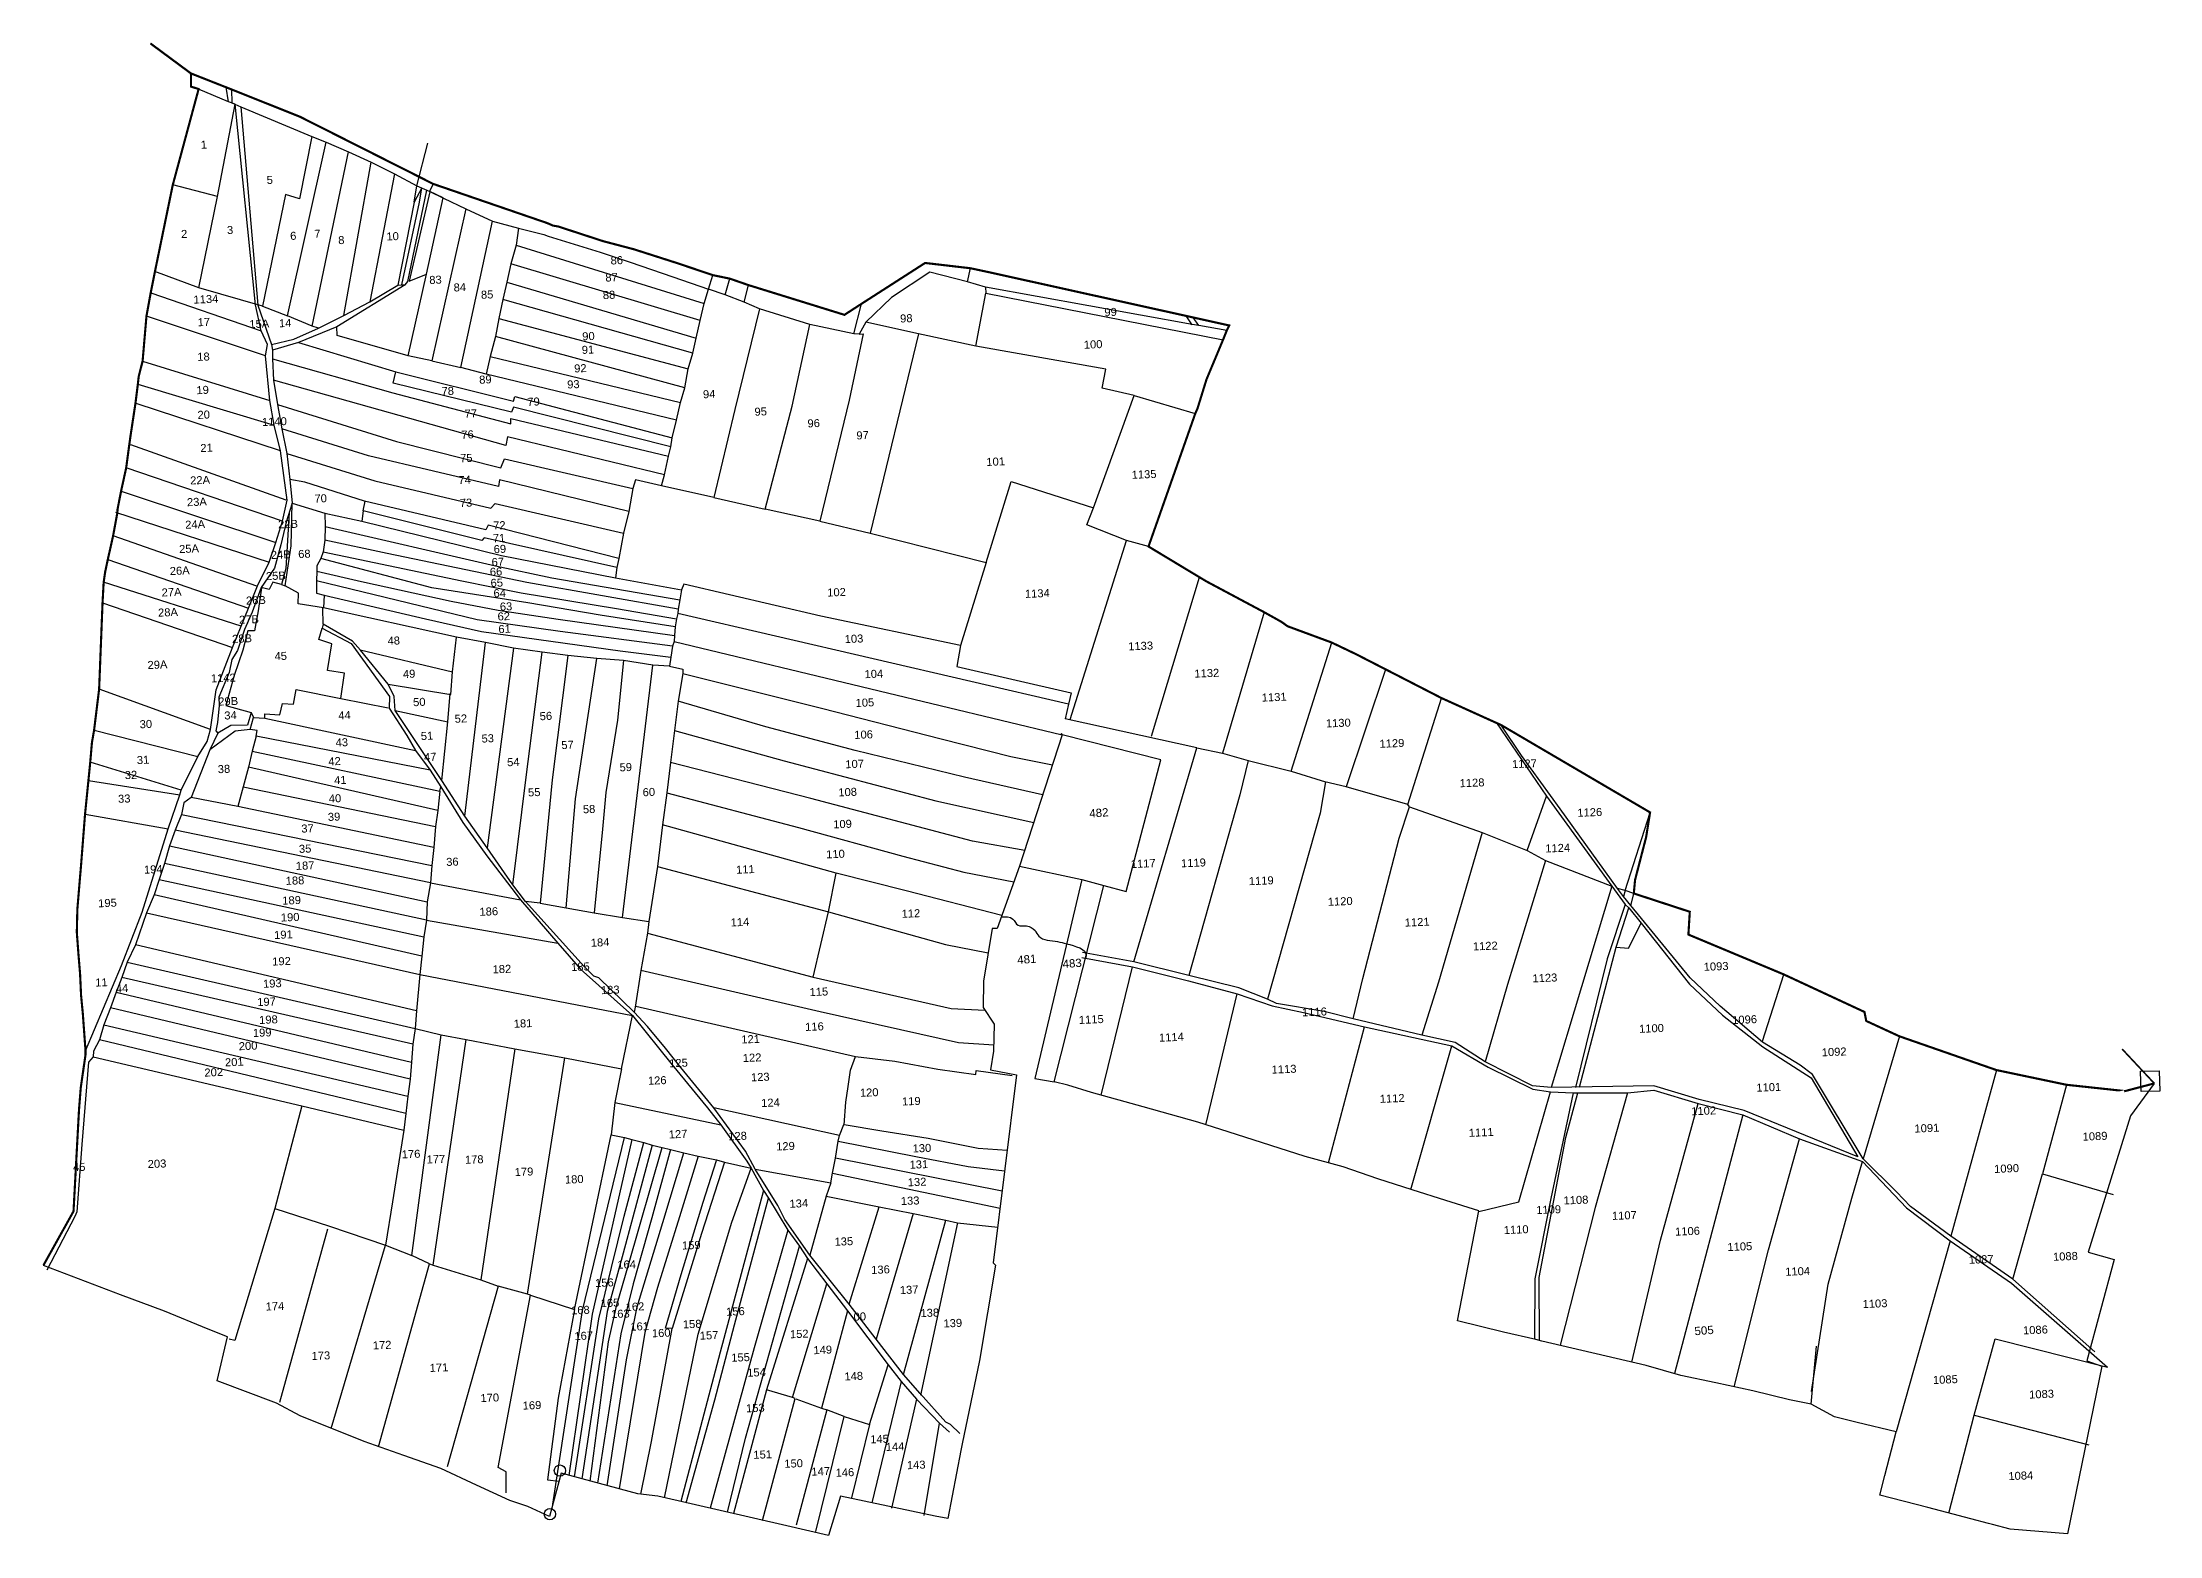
# Model space of a CAD drawing. Header units: inches. Extents: x 189567 to 224456, y 1616569 to 1632146.
# Drawn here: x 212343 to 216311, y 1629348 to 1632146 of the extents above; entities that cross this region are included whole.
import ezdxf
from ezdxf.enums import TextEntityAlignment as Align

# ---------------------------------------------------------------- set-up
doc = ezdxf.new("R2010")
doc.units = ezdxf.units.IN
doc.header["$LTSCALE"] = 15
doc.header["$MEASUREMENT"] = 0
for name, color, linetype in [('PLOT', 7, 'Continuous'), ('PLOT NO', 1, 'Continuous'), ('PLOT NOS', 7, 'Continuous'), ('STREAM', 4, 'Continuous'), ('text1', 7, 'Continuous'), ('text2', 7, 'Continuous'), ('VILLAGE BOUNADRY STONES', 1, 'Continuous'), ('VILLAGE BOUNDARY', 5, 'Continuous'), ('VILLAGE BOUNDRY', 5, 'Continuous')]:
    doc.layers.add(name, color=color, linetype=linetype)
doc.styles.get("Standard").update_dxf_attribs({"font": 'arial.ttf'})

msp = doc.modelspace()

# ---------------------------------------------------------------- linework, layer by layer
at = {"layer": 'PLOT'}
for points in [[(212697.1, 1632057.8), (212697.9, 1632032.4), (212715.1, 1632025.3), (212747, 1631653.2), (212772.3, 1631579.6), (212774.5, 1631569.4), (212774.3, 1631552.9), (212776.4, 1631513), (212783.8, 1631467), (212791.5, 1631421.4), (212801, 1631375.4), (212806.8, 1631326.8), (212811.2, 1631282.6), (212799.9, 1631246.8), (212789.6, 1631204.5), (212778, 1631160.8), (212753.1, 1631124.3), (212736.3, 1631078.1), (212721.6, 1631046), (212708.6, 1631006.4), (212698.1, 1630989.3), (212692.9, 1630965.3), (212673.5, 1630918.9), (212674.1, 1630903.2), (212671.4, 1630871.2), (212668, 1630856.1), (212671.5, 1630851.2), (212657.1, 1630820), (212621.8, 1630731.1), (212608.1, 1630721.2), (212603.6, 1630698.8), (212591.6, 1630669.4), (212581.5, 1630640.3), (212572, 1630607.3), (212562, 1630577.1), (212552.4, 1630548.3), (212538.3, 1630514.6), (212517.2, 1630454.7), (212501.7, 1630422.1), (212492.1, 1630393.7), (212481.3, 1630366.3), (212470.6, 1630337), (212457.9, 1630305.1), (212450, 1630276.6), (212439, 1630255.9), (212438.3, 1630244.9), (212429.4, 1630235), (212417, 1630080.8), (212407.6, 1629954.8), (212404, 1629945.6), (212351.5, 1629845.5)], [(212423.8, 1630256.4), (212491.5, 1630416), (212530.1, 1630516.1), (212578.7, 1630672), (212600.4, 1630735.6), (212603.2, 1630744.8), (212634.3, 1630807.5), (212651.8, 1630836.1), (212658.2, 1630858.5), (212668.9, 1630932.8), (212699.3, 1631011.8), (212715.3, 1631051.9), (212729.4, 1631085.9), (212745.9, 1631127.7), (212768.3, 1631172.1), (212780.8, 1631208.7), (212792.9, 1631248.9), (212801.8, 1631287.8), (212789.1, 1631380.7), (212777.1, 1631428.8), (212769.3, 1631474.5), (212761.4, 1631558.6), (212765, 1631579.5), (212753.2, 1631605.2), (212742.6, 1631654.2), (212704.1, 1632030.1), (212691.8, 1632034.7), (212687.2, 1632061.7)], [(212691.8, 1632034.7), (212635.8, 1632058.4)], [(212755.3, 1631651.6), (212636.3, 1631686), (212671, 1631856.9), (212704.1, 1632030.1)], [(212715.1, 1632025.3), (212848.2, 1631969.2), (212874.7, 1631958.9), (212916.8, 1631940.5), (212958.9, 1631921.5), (213002.7, 1631899.2), (213044.5, 1631877.2), (213063.2, 1631869.1), (213068.9, 1631866.6), (213094.7, 1631853.9), (213136.4, 1631834.1), (213186.6, 1631811.1), (213235.4, 1631797.7), (213282.9, 1631786.1), (213290.9, 1631782.5), (213388.4, 1631752.7), (213444.4, 1631733.7), (213524.3, 1631706.2), (213591.3, 1631683.5)], [(212848.2, 1631969.2), (212824.7, 1631852.5), (212798.4, 1631860.9), (212755.3, 1631651.6), (212802.5, 1631633.6)], [(212848.7, 1631614.1), (212802.5, 1631633.6), (212874.7, 1631958.9)], [(213039.7, 1631846.6), (213044.5, 1631877.2), (213065.6, 1631957)], [(212860.4, 1631610.2), (212848.7, 1631614.1), (212916.8, 1631940.5)], [(212907.9, 1631634), (212958.9, 1631921.5)], [(212671, 1631856.9), (212587.3, 1631878.6)], [(213002.7, 1631899.2), (212956.5, 1631659.9)], [(213075.5, 1631880.6), (213068.9, 1631867.5), (213068.9, 1631865.8), (213030.6, 1631698.4), (213063.1, 1631711.6), (213093.9, 1631854.7), (213068.9, 1631866.6)], [(212772.3, 1631579.6), (212814.4, 1631589.5), (212860.4, 1631610.2), (212907.9, 1631634), (212956.5, 1631659.9), (213009.3, 1631690.8), (213016.6, 1631691.5), (213022.9, 1631691.7), (213027.6, 1631698), (213063.2, 1631869.1)], [(213053.9, 1631873.2), (213039.7, 1631846.6), (213009.3, 1631690.8)], [(213016.6, 1631691.5), (213050, 1631846.2), (213053.9, 1631873.2)], [(213136.4, 1631834.1), (213073, 1631549.3), (213127.1, 1631536.4)], [(213235.4, 1631797.7), (213230.9, 1631765.7), (213221, 1631730.7), (213213.5, 1631696.4), (213206, 1631664.3), (213198.2, 1631628.4), (213191.9, 1631594.7), (213182, 1631557.5), (213174.7, 1631523.9), (213127.1, 1631536.4), (213186.6, 1631811.1)], [(213230.9, 1631765.7), (213583.2, 1631656.5)], [(213575.7, 1631625), (213221, 1631730.7)], [(214110.9, 1631687.2), (214077, 1631697.3), (214082.4, 1631722.6)], [(212636.3, 1631686), (212554, 1631716.8)], [(213022.9, 1631691.7), (212895, 1631612.9), (212822.9, 1631583.2), (212774.5, 1631569.4)], [(213073, 1631549.3), (213028.7, 1631558.6), (213063.1, 1631711.6)], [(213213.5, 1631696.4), (213568.1, 1631591.6)], [(213601.6, 1631293.2), (213503.5, 1631315.1), (213509, 1631335.6), (213516.6, 1631370.7), (213520.7, 1631388.2), (213523.5, 1631404.9), (213531.2, 1631438.1), (213538.7, 1631470.8), (213547.1, 1631498.8), (213553.3, 1631534.4), (213562.2, 1631563.7), (213568.1, 1631591.6), (213575.7, 1631625), (213583.2, 1631656.5), (213591.3, 1631683.5)], [(213622.9, 1631672.7), (213591.3, 1631683.5), (213599.6, 1631709.7)], [(213658.1, 1631658.9), (213622.9, 1631672.7), (213631.5, 1631703.1)], [(213864.1, 1631599.8), (213781.1, 1631617.2), (213686.7, 1631646.6), (213658.1, 1631658.9), (213666.1, 1631691.1)], [(214077, 1631697.3), (214006, 1631715), (213934.4, 1631667.5), (213886.5, 1631621.4), (213873.8, 1631598.9), (213864.1, 1631599.8), (213878.4, 1631656.1)], [(214562.7, 1631606.1), (214510.4, 1631615.1), (214498.2, 1631617.1), (214110.9, 1631687.2), (214111.1, 1631676)], [(212546, 1631676.7), (212753.2, 1631605.2)], [(213562.2, 1631563.7), (213206, 1631664.3)], [(213686.7, 1631646.6), (213640.9, 1631457.7), (213601.6, 1631293.2), (213697.9, 1631271)], [(214389.4, 1631484), (214329.3, 1631498.1), (214336.1, 1631533.2), (214092.5, 1631576.3), (214111.1, 1631676), (214555.9, 1631588.7)], [(212761.4, 1631558.6), (212538, 1631632.7)], [(213028.7, 1631558.6), (212895.2, 1631596.8), (212895, 1631612.9)], [(213198.2, 1631628.4), (213553.3, 1631534.4)], [(213800, 1631248.8), (213697.9, 1631271), (213748.3, 1631463.9), (213781.1, 1631617.2)], [(213873.8, 1631598.9), (213881, 1631599.5), (213854.9, 1631475.7), (213800, 1631248.8), (213894.3, 1631226.1)], [(214092.5, 1631576.3), (213985.1, 1631599.7), (213886.5, 1631621.4)], [(213985.1, 1631599.7), (213894.3, 1631226.1), (214111.8, 1631171.3), (214158.8, 1631323.2), (214312.9, 1631273.4)], [(214497.8, 1631616.8), (214486.6, 1631633.3)], [(214510.4, 1631615.1), (214499.5, 1631630.2)], [(212822.9, 1631583.2), (213005.6, 1631528.2), (213226.2, 1631473.5), (213228.2, 1631482.2), (213523.5, 1631404.9)], [(213547.1, 1631498.8), (213191.9, 1631594.7)], [(212530.8, 1631548.7), (212769.3, 1631474.5)], [(212774.3, 1631552.9), (212999.9, 1631489.4), (213220.8, 1631431.3), (213221.2, 1631441.2), (213516.6, 1631370.7)], [(213520.7, 1631388.2), (213226.2, 1631462.6), (213222.3, 1631452.7), (213000.5, 1631507.1), (213005.6, 1631528.2)], [(213531.2, 1631438.1), (213174.7, 1631523.9)], [(213182, 1631557.5), (213538.7, 1631470.8)], [(212521.9, 1631505.6), (212777.1, 1631428.8)], [(213509, 1631335.6), (213215, 1631406.6), (213211.8, 1631390.3), (212776.4, 1631513)], [(214416.1, 1631201.2), (214375.1, 1631212.7), (214300.8, 1631242.1), (214312.9, 1631273.4), (214389.4, 1631484), (214503.7, 1631450.2)], [(212789.1, 1631380.7), (212518.6, 1631469.3)], [(212783.8, 1631467), (213006.6, 1631398), (213202.1, 1631348.9), (213209.3, 1631365.2), (213449.7, 1631309.9)], [(213442.1, 1631266.6), (213199.6, 1631325.9), (213198, 1631313.5), (212954.3, 1631371), (212791.5, 1631421.4)], [(212507.9, 1631392.2), (212799.1, 1631288.4)], [(212801, 1631375.4), (212966.1, 1631324.1), (213183.5, 1631272.8), (213191.6, 1631281.6), (213432.2, 1631226)], [(212792.9, 1631248.9), (212500, 1631348.5)], [(213423.3, 1631178.7), (213178.3, 1631240.9), (213173.9, 1631232.5), (212946.5, 1631286.1), (212834.9, 1631321.5), (212806.8, 1631326.8)], [(213503.5, 1631315.1), (213454.5, 1631326), (213449.7, 1631309.9), (213442.1, 1631266.6), (213432.2, 1631226), (213423.3, 1631178.7)], [(212490.4, 1631304.7), (212780.8, 1631208.7)], [(212872.3, 1631263.5), (212872.9, 1631238.6), (212872.6, 1631213.4), (212868.9, 1631191.4), (212865.1, 1631179), (212857.3, 1631165), (212857.2, 1631154.8), (212856.6, 1631136.9), (212856.8, 1631113.9), (212871, 1631110), (212869.6, 1631086.6), (212822.6, 1631093.6), (212823, 1631113.6), (212797.7, 1631127.8), (212809.5, 1631202.5), (212811.2, 1631282.6)], [(212811.2, 1631282.6), (212872.3, 1631263.5), (212941.9, 1631248.9), (213203.3, 1631184.5), (213417.1, 1631142.2)], [(212944.2, 1631268.2), (212948, 1631286.2)], [(212479.9, 1631265.7), (212768.3, 1631172.1)], [(212805.5, 1631264.7), (212799.1, 1631160.3), (212791.2, 1631130.2), (212797.7, 1631127.8)], [(213419.7, 1631161.9), (213170.7, 1631217.2), (213166.7, 1631212.4), (212944.2, 1631268.2), (212941.9, 1631248.9)], [(212744.6, 1631127.2), (212475.5, 1631221.2)], [(213534.6, 1631083.5), (213251.2, 1631134), (212989.2, 1631188), (212872.6, 1631213.4)], [(212872.9, 1631238.6), (213192.1, 1631164.8), (213297.8, 1631142.4), (213537.7, 1631101.1)], [(212465.5, 1631176.6), (212729.4, 1631085.9)], [(213529.1, 1631051), (213388.6, 1631072.5), (213252.7, 1631095.4), (213073, 1631123.8), (212865.1, 1631179)], [(212868.9, 1631191.4), (213129, 1631137.2), (213240.1, 1631114.4), (213419.2, 1631085.2), (213531.3, 1631065.7)], [(213423.3, 1631178.7), (213419.7, 1631161.9), (213417.1, 1631142.2), (213540.6, 1631120.1)], [(214111.8, 1631171.3), (214063.8, 1631015.8), (214056.9, 1630976.2), (214270.9, 1630927.1), (214265.9, 1630905.6), (214259.6, 1630878.1)], [(212715.3, 1631051.9), (212457.8, 1631134.3)], [(212753.5, 1631123.9), (212747.5, 1631080.9), (212740.7, 1631043.2), (212728.1, 1631043.2), (212718.4, 1631006.8), (212702.5, 1630959.4), (212687, 1630903.4), (212734.4, 1630889.9), (212727.5, 1630866.2), (212696.4, 1630865.8), (212671.5, 1630851.2)], [(212791.2, 1631130.2), (212775, 1631134.5), (212767.7, 1631120.6), (212753.1, 1631124.3)], [(213524.2, 1631014.3), (213313.6, 1631041.7), (213158.1, 1631064.1), (212856.6, 1631136.9)], [(212857.2, 1631154.8), (212941.2, 1631135.6), (213108.9, 1631098.7), (213197.1, 1631082), (213309.6, 1631064.9), (213527.6, 1631034.6)], [(214063.8, 1631015.8), (213802.2, 1631070.8), (213545, 1631130.5), (213540.6, 1631120.1), (213537.7, 1631101.1), (213534.6, 1631083.5), (213533.9, 1631075.7), (213531.3, 1631065.7), (213529.1, 1631051), (213527.6, 1631034.6), (213526.8, 1631023.5), (213524.2, 1631014.3), (213520.8, 1630993.8), (213518.6, 1630977.1), (213543.6, 1630971.6), (213543.2, 1630963), (213534.7, 1630911.2), (213527.4, 1630856.2), (213520.3, 1630796.7), (213513.2, 1630739.9), (213505.5, 1630679.6), (213496, 1630601.9), (213479.6, 1630498.5), (213477.3, 1630476.5), (213464.6, 1630406.6), (213454, 1630338.1), (213452.3, 1630328.4)], [(212455.7, 1631095.5), (212699.3, 1631011.8)], [(214062.6, 1629539.5), (214044.9, 1629555.8), (214036, 1629560.6), (213988.1, 1629613.9), (213957, 1629649.8), (213905.4, 1629716.1), (213855.1, 1629781.5), (213781.2, 1629873.3), (213734.3, 1629940.2), (213721.3, 1629966.7), (213679, 1630034.4), (213661, 1630068.1), (213601.5, 1630149.3), (213539.7, 1630225), (213510.7, 1630261.2), (213477.4, 1630301.8), (213452.3, 1630328.4), (213386, 1630393), (213376.3, 1630396.1), (213358.6, 1630414.2), (213248.6, 1630536), (213224.9, 1630567.3), (213176.7, 1630636.8), (213134.6, 1630696.2), (213091.8, 1630763), (213004.3, 1630893.9), (213002.1, 1630920.2), (212990.9, 1630943.3), (212939, 1631006.9), (212924.3, 1631023.7), (212868.9, 1631055.4), (212868.7, 1631085.5)], [(213518.6, 1630977.1), (213487.4, 1630979), (213432.2, 1630987.7), (213382.1, 1630991.5), (213327.6, 1630997.1), (213279.6, 1631003.1), (213226.2, 1631010.7), (213173.4, 1631021.3), (213118.8, 1631031.5), (212869.6, 1631086.6)], [(212871, 1631110), (213060.9, 1631065.6), (213166.2, 1631041.7), (213425.6, 1631005.8), (213520.8, 1630993.8)], [(212734.4, 1630889.9), (212738.8, 1630880.6), (212759.7, 1630879.8), (212759.7, 1630887.5), (212788.2, 1630886.1), (212793, 1630907.1), (212813.5, 1630905.6), (212818.3, 1630933.3), (212902.1, 1630916.3), (212909.3, 1630964.1), (212877.1, 1630969), (212885.4, 1631018.9), (212861.3, 1631026.8), (212867.1, 1631048.2)], [(212868.9, 1631055.4), (212867.1, 1631048.2), (212921.4, 1631019.4), (212993.8, 1630920.4), (212993.2, 1630898.1), (213026, 1630846.8), (213042, 1630819.1), (213069.7, 1630782.3), (213089.9, 1630750.6), (213130.8, 1630683.8), (213175.8, 1630621.8), (213238.8, 1630539.3), (213309.3, 1630457.8), (213351.3, 1630409), (213449.2, 1630322.2), (213523.2, 1630230.2), (213589.4, 1630149.4), (213614.3, 1630117.5), (213663.5, 1630049.6), (213671.2, 1630036.4), (213694.7, 1629994.8), (213703.9, 1629980), (213739.9, 1629920.3), (213761.7, 1629890), (213776.7, 1629867), (213813.3, 1629819.6), (213852.2, 1629769.3), (213928.3, 1629668), (213952.3, 1629636.9), (213981, 1629603.5), (214024.2, 1629558.7), (214043.1, 1629541.6)], [(214265.9, 1630905.6), (213533.9, 1631075.7)], [(214633.1, 1631078), (214554.8, 1630813.8)], [(212938.7, 1631007.9), (213111.6, 1630966.4), (213118.8, 1631031.5)], [(213134.6, 1630696.2), (213173.4, 1631021.3)], [(213226.2, 1631010.7), (213176.7, 1630636.8)], [(213526.8, 1631023.5), (213911.6, 1630930.9), (214254.1, 1630848.2)], [(214683.8, 1630780.1), (214759.4, 1631021.3)], [(212990.9, 1630943.3), (213108.2, 1630924.1), (213111.6, 1630966.4)], [(213224.9, 1630567.3), (213250.2, 1630774), (213279.6, 1631003.1)], [(213327.6, 1630997.1), (213298.3, 1630764), (213276, 1630533), (213248.6, 1630536)], [(213324.4, 1630524.2), (213342.3, 1630728.2), (213382.1, 1630991.5)], [(213432.2, 1630987.7), (213420.7, 1630876.1), (213398.8, 1630740.3)], [(213430, 1630506.2), (213487.4, 1630979)], [(214860.6, 1630971), (214786.4, 1630750.6)], [(212658.2, 1630858.5), (212449.3, 1630934.1)], [(213004.3, 1630893.9), (213103.1, 1630872.9), (213107.1, 1630925.8)], [(213543.2, 1630963), (213803.1, 1630898.5), (214027.7, 1630840.7), (214158.3, 1630807.8), (214236, 1630792.3)], [(212902.1, 1630916.3), (212990.9, 1630899.2)], [(214902, 1630718), (214965.1, 1630917.3)], [(216301.2, 1630195.2), (216256.9, 1630134.5), (216177.1, 1629878.7), (216226.2, 1629865.4), (216174.8, 1629675.1), (216202.7, 1629665.2), (216138.6, 1629351.2), (216031, 1629360.2), (215998.2, 1629368.8), (215990.3, 1629370.8), (215957.1, 1629379.5), (215912.5, 1629391.1), (215876.9, 1629400.3), (215786.7, 1629423.8), (215796.3, 1629460.6), (215817.6, 1629542.4), (215744.1, 1629560.1), (215701.9, 1629570.2), (215658.3, 1629594.1), (215617.7, 1629602.5), (215548.9, 1629619.3), (215479.3, 1629634.4), (215413.8, 1629648.1), (215349, 1629666.6), (215153.1, 1629712.5), (215142.2, 1629715.1), (215081.7, 1629729.3), (214995.3, 1629750.2), (215035.1, 1629956.4), (214973.6, 1629975.9), (214910.2, 1629995.9), (214846.1, 1630016.1), (214781.2, 1630038.6), (214709.6, 1630058.4), (214581.3, 1630099.3), (214508.3, 1630122.5), (214405.8, 1630151.2), (214309, 1630178.3), (214265, 1630191.8), (214239.2, 1630198.4), (214332.5, 1630566.1), (214332.5, 1630566.1), (214374.4, 1630555), (214439.3, 1630801.5), (214254.1, 1630848.2), (214252.6, 1630850.6), (214254.1, 1630848.2), (214174.4, 1630602), (214132.6, 1630485.5), (214123.3, 1630485.4), (214107.1, 1630386.8), (214106.2, 1630337.4), (214127.1, 1630306.2), (214125.6, 1630255.7), (214120.2, 1630220.4), (214168.7, 1630211.1), (214125.1, 1629858.8), (214129.4, 1629854.8), (214099.3, 1629676), (214067, 1629519.9), (214064.2, 1629507.6), (214040, 1629380), (214040, 1629380), (214016, 1629384.5), (214016, 1629384.5), (214016, 1629384.5), (213839.1, 1629422), (213816.2, 1629347.8), (213738, 1629365.9), (213496.6, 1629421.7), (213459.2, 1629426), (213315.3, 1629464.6), (213293.7, 1629383.7), (213252.9, 1629402.4), (213218.8, 1629413.4), (213156.5, 1629442.4), (213089.6, 1629473.5), (213020.5, 1629497.8), (212945.9, 1629524.1), (212826.4, 1629572.1), (212781.9, 1629596.1), (212670.4, 1629638), (212689.7, 1629720.2), (212653.7, 1629735), (212572, 1629768.6), (212489.5, 1629799.3), (212344.9, 1629854.3)], [(212439.9, 1630857.3), (212634.3, 1630807.5)], [(212743.6, 1630846.1), (212736.3, 1630817.5), (212729.5, 1630787.5), (212719.1, 1630750.7), (212709.5, 1630713.9), (212621.8, 1630731.1)], [(213069.7, 1630782.3), (212743.6, 1630846.1), (212745.4, 1630856.6), (212732.3, 1630858.4), (212704.1, 1630855.2), (212657.1, 1630820)], [(212732.3, 1630858.4), (212738.8, 1630880.6)], [(212759.7, 1630879.8), (213042, 1630819.1)], [(213091.8, 1630763), (213103.1, 1630872.9)], [(213527.4, 1630856.2), (213733.3, 1630799.4), (214017.8, 1630724.6), (214201, 1630684.1)], [(214388.8, 1630422.7), (214506.7, 1630823.7), (214259.6, 1630878.1)], [(215068.1, 1630870.7), (215162.1, 1630733.5), (215284.3, 1630564.8), (215309.4, 1630530.6), (215316.3, 1630524.1), (215339.7, 1630495.7), (215429.9, 1630381.4), (215492.1, 1630323), (215567.5, 1630263.6), (215657.8, 1630205.8), (215745.3, 1630057.8), (215532.5, 1630144.6), (215448.4, 1630165.3), (215363.5, 1630190.4), (215171, 1630187.3), (215136.1, 1630190.8), (215047.2, 1630235.5), (214990.7, 1630271.7), (214928.5, 1630285.5), (214800, 1630316.2), (214745.5, 1630330), (214656.3, 1630345.1), (214639.4, 1630353.1), (214585.3, 1630374.1), (214492, 1630397.1), (214388.8, 1630422.7), (214292.4, 1630440.4)], [(212736.3, 1630817.5), (213088, 1630742.6), (213089.9, 1630750.6)], [(214506.7, 1630823.7), (214554.8, 1630813.8), (214602.8, 1630800), (214587.5, 1630735.6), (214492, 1630397.1)], [(212603.2, 1630744.8), (212432.7, 1630797.4)], [(213083.9, 1630706.6), (212729.5, 1630787.5)], [(214602.8, 1630800), (214683.8, 1630780.1), (214748.1, 1630760.5), (214737.7, 1630701.7), (214639.4, 1630353.1)], [(212429.2, 1630762.6), (212600.4, 1630735.6)], [(212719.1, 1630750.7), (213079.8, 1630676.5)], [(213088, 1630742.6), (213083.9, 1630706.6), (213079.8, 1630676.5), (213076.5, 1630637.1), (213072.9, 1630603.5), (213070.4, 1630571.3), (213238.8, 1630539.3)], [(213398.8, 1630740.3), (213392.7, 1630671.6), (213377.2, 1630514.5)], [(213513.2, 1630739.9), (213760.2, 1630674.7), (213955.9, 1630621.1), (214070.1, 1630590.9), (214163.8, 1630572.6)], [(214800, 1630316.2), (214817.8, 1630391.6), (214886.1, 1630654.8), (214905.2, 1630713.3), (214902, 1630718), (214786.4, 1630750.6), (214746.5, 1630760.3)], [(215125.8, 1630631.7), (215162.1, 1630733.5)], [(212422.9, 1630699.6), (212578.7, 1630672)], [(212603.6, 1630698.8), (213072.9, 1630603.5)], [(213076.5, 1630637.1), (212709.5, 1630713.9)], [(214905.2, 1630713.3), (215041.4, 1630665.1), (214959.7, 1630385), (214928.5, 1630285.5)], [(215309.8, 1630556.9), (215356.2, 1630703)], [(213070.4, 1630571.3), (212591.6, 1630669.4)], [(215041.4, 1630665.1), (215125.8, 1630631.7), (215160.3, 1630612.7), (215088.7, 1630380.6), (215047.2, 1630235.5)], [(213062.7, 1630501), (212572, 1630607.3)], [(212581.5, 1630640.3), (213064.1, 1630535.2)], [(215160.3, 1630612.7), (215284.3, 1630564.8), (215171, 1630187.3)], [(212562, 1630577.1), (213058.1, 1630470.1)], [(213070.4, 1630571.3), (213064.1, 1630535.2), (213062.7, 1630501), (213309.3, 1630457.8)], [(213496, 1630601.9), (213816.1, 1630516.9), (214035.9, 1630455.6), (214115.8, 1630439.6)], [(213787.3, 1630394.5), (213816.1, 1630516.9), (213830.9, 1630589.1)], [(214174.4, 1630602), (214291.1, 1630577.1), (214332.5, 1630566.1)], [(214291.1, 1630577.1), (214203.1, 1630204.5), (214239.2, 1630198.4)], [(213054.1, 1630433.3), (212552.4, 1630548.3)], [(213276, 1630533), (213324.4, 1630524.2), (213377.2, 1630514.5), (213430, 1630506.2), (213479.6, 1630498.5)], [(215309.4, 1630530.6), (215275.8, 1630428.3), (215216.1, 1630187.8)], [(215309.8, 1630556.9), (215295.1, 1630560.5)], [(215325.7, 1630551.1), (215309.8, 1630556.9), (215306.3, 1630545.5)], [(212538.3, 1630514.6), (213050.3, 1630399.1)], [(213062.7, 1630501), (213058.1, 1630470.1), (213054.1, 1630433.3), (213050.3, 1630399.1), (213449.2, 1630322.2)], [(215224.2, 1630188.2), (215292.6, 1630450.2), (215316.3, 1630524.1)], [(215292.6, 1630450.2), (215315.8, 1630448.7), (215339.7, 1630495.7)], [(213044.1, 1630331), (212517.2, 1630454.7)], [(213477.3, 1630476.5), (213787.3, 1630394.5), (214046.4, 1630335.3), (214109.6, 1630332.4)], [(212501.7, 1630422.1), (213041.6, 1630297.9)], [(213037, 1630268.7), (212492.1, 1630393.7)], [(213050.3, 1630399.1), (213044.1, 1630331), (213041.6, 1630297.9), (213090.5, 1630286), (213137.3, 1630277.7), (213228.7, 1630259.9), (213321.9, 1630242.9), (213428.4, 1630222.8), (213449.2, 1630322.2)], [(214125.9, 1630267), (214060.2, 1630271.3), (213801, 1630329.3), (213464.6, 1630406.6)], [(215566.6, 1630274.3), (215606.8, 1630399.4)], [(213032.3, 1630203), (212470.6, 1630337)], [(212481.3, 1630366.3), (213034.7, 1630234.7)], [(213455, 1630340), (213867.1, 1630245.8), (213940.9, 1630237.1), (214021.1, 1630221.8), (214092.2, 1630211.8), (214093.4, 1630219.4), (214160.3, 1630210)], [(212457.9, 1630305.1), (213028, 1630171.1)], [(213041.6, 1630297.9), (213037, 1630268.7), (213034.7, 1630234.7), (213032.3, 1630203), (213028, 1630171.1), (213023.9, 1630138.8), (213020.5, 1630107.5), (212999.4, 1629973.6), (212985.9, 1629892.2), (213035.2, 1629872.7), (213090.5, 1630286)], [(213023.9, 1630138.8), (212450, 1630276.6)], [(213228.7, 1630259.9), (213164.8, 1629827)], [(215823.4, 1630283.5), (215755.4, 1630054)], [(212438.3, 1630244.9), (212829.4, 1630152.9), (213020.5, 1630107.5)], [(213428.4, 1630222.8), (213415.9, 1630159.2), (213614.3, 1630117.5)], [(214151.2, 1630069.6), (214096.9, 1630073.5), (214003.3, 1630092.2), (213916.5, 1630105.6), (213845.9, 1630117.6), (213848.8, 1630160), (213853.3, 1630189.4), (213857.8, 1630219.7), (213867.1, 1630245.8)], [(216005.3, 1630220.2), (215919.6, 1629909.2)], [(216136.7, 1630192.6), (216091.7, 1630025.8), (216224.2, 1629987.3)], [(212829.4, 1630152.9), (212778.8, 1629960.6), (212703.5, 1629713.6), (212693, 1629715.8)], [(213415.9, 1630159.2), (213409, 1630098.8), (213433.8, 1630093.8), (213448, 1630089.8), (213470, 1630084.3), (213486.1, 1630079.6), (213504.5, 1630075), (213520.1, 1630071.5), (213545.4, 1630065.4), (213572.1, 1630058.9), (213606.2, 1630051.9), (213621.4, 1630047.5), (213671.2, 1630036.4)], [(213679, 1630034.4), (213820.8, 1630008.7), (213823.9, 1630026.8), (213829.2, 1630055.1), (213834.5, 1630087), (213837.2, 1630097.6), (213601.5, 1630149.3)], [(213837.2, 1630097.6), (213845.3, 1630117.9)], [(213448, 1630089.8), (213373.3, 1629762.7), (213329.6, 1629460.7)], [(213486.1, 1630079.6), (213431.5, 1629877), (213401.5, 1629768.1), (213353.8, 1629454.2)], [(213520.1, 1630071.5), (213485.5, 1629943), (213450.5, 1629819.7), (213427.2, 1629725.7), (213383.5, 1629446.3)], [(213572.1, 1630058.9), (213537.2, 1629944.9), (213496.1, 1629813), (213471.8, 1629728.5), (213424.1, 1629435.5)], [(214141.7, 1629993), (213829.2, 1630055.1)], [(213834.5, 1630087), (213980.3, 1630058.3), (214078.4, 1630039.7), (214146.5, 1630031.3)], [(213621.4, 1630047.5), (213578.2, 1629914.2), (213523.5, 1629735.9)], [(213823.9, 1630026.8), (214137.8, 1629961.3)], [(213694.7, 1629994.8), (213613.5, 1629691.5), (213539.3, 1629411.8)], [(213811.7, 1629984.1), (213781.2, 1629873.3)], [(213820.8, 1630008.7), (213811.7, 1629984.1), (213911.3, 1629963.9), (213975.1, 1629951.6), (214036.5, 1629939.2), (214058.2, 1629934.2), (214133.5, 1629926)], [(212778.8, 1629960.6), (212881.1, 1629927.6), (212985.9, 1629892.2)], [(213855.1, 1629781.5), (213911.3, 1629963.9)], [(213975.1, 1629951.6), (213905.4, 1629716.1)], [(213957, 1629649.8), (214036.5, 1629939.2)], [(214058.2, 1629934.2), (213989, 1629611.3)], [(212877.3, 1629922.3), (212787.5, 1629597.6)], [(213739.9, 1629920.3), (213676.8, 1629699.9), (213594.6, 1629399)], [(213776.7, 1629867), (213700.3, 1629621.2), (213638.2, 1629389)], [(213852.2, 1629769.3), (213803.5, 1629586.8)], [(213952.3, 1629636.9), (213897.6, 1629409.5)], [(213755.4, 1629604.4), (213803.5, 1629586.8), (213813.1, 1629583.3), (213755.5, 1629367.5)], [(213981, 1629603.5), (213934.7, 1629399)]]:
    msp.add_lwpolyline(points, dxfattribs=at)
at = {"layer": 'PLOT', "elevation": 19}
for points in [[(214269.1, 1630876.8), (214375.1, 1631212.7)], [(214421.8, 1630845.7), (214511.5, 1631143.7)], [(214217.7, 1630735.9), (214071.2, 1630768.9), (213866.4, 1630819.1), (213699, 1630863.6), (213534.7, 1630911.2)], [(216189.9, 1629692.2), (216036.1, 1629828.2), (215919.6, 1629909.2), (215844.1, 1629964.4), (215817.8, 1629992), (215755.4, 1630054), (215660.9, 1630211.7), (215637.6, 1630229.2), (215566.7, 1630272.2), (215487.8, 1630339.8), (215431.6, 1630392.9), (215320.3, 1630528.4), (215306.3, 1630545.5), (215295.1, 1630560.5), (215187.6, 1630709.7), (215115, 1630809.3), (215077.2, 1630866.6)], [(214184, 1630631.6), (214086.5, 1630649.4), (213783.3, 1630728.9), (213520.3, 1630796.7)], [(214141.4, 1630509.9), (213961.6, 1630556.2), (213830.9, 1630589.1), (213505.5, 1630679.6)], [(215320.3, 1630528.4), (215325.6, 1630550.3)], [(214291.4, 1630430.9), (214386.2, 1630413.5), (214491.3, 1630387.7), (214582.4, 1630362.9), (214647.7, 1630340.3), (214706.5, 1630327.8), (214820.8, 1630301), (214984.8, 1630265.9), (215052.5, 1630225.6), (215136.7, 1630184.3), (215169.7, 1630179.6), (215212, 1630177.7), (215221, 1630177.6), (215314, 1630177.8), (215363.1, 1630182.3), (215446.4, 1630157.7), (215529.8, 1630136.2), (215636.5, 1630091.2), (215754.2, 1630049), (215836.6, 1629962), (215918.8, 1629900.2), (216033.6, 1629821.2), (216213.2, 1629663.3)], [(214327.5, 1630173.2), (214386.2, 1630413.5)], [(214523.3, 1630117.8), (214582.4, 1630362.9)], [(214753.5, 1630046.3), (214820.8, 1630301)], [(213075.6, 1629854.5), (213137.3, 1630277.7)], [(214907.6, 1629996.7), (214984.8, 1630265.9)], [(213252.3, 1629800.5), (213321.9, 1630242.9)], [(215035.3, 1629955.1), (215110.3, 1629973), (215169.7, 1630179.6)], [(215212, 1630177.7), (215169.9, 1629979.7), (215140.2, 1629829.2), (215139.8, 1629715.7)], [(215148.7, 1629713.6), (215148.1, 1629831.2), (215198.2, 1630094), (215221, 1630177.6)], [(215314, 1630177.8), (215253.5, 1629962.7), (215187.4, 1629704.5)], [(215321.8, 1629673), (215375.7, 1629901.4), (215446.4, 1630157.7)], [(215529.8, 1630136.2), (215401.8, 1629651.5)], [(213299.8, 1629406.7), (213355.1, 1629769.9), (213433.8, 1630093.8)], [(213340.1, 1629771.8), (213409, 1630098.8)], [(215513.6, 1629626.9), (215577.9, 1629883.5), (215636.5, 1630091.2)], [(213340.1, 1629457.9), (213385.9, 1629753.8), (213433.5, 1629946.4), (213470, 1630084.3)], [(213369.5, 1629450.1), (213404.3, 1629711.1), (213419.2, 1629777.8), (213441.7, 1629855.4), (213504.5, 1630075)], [(213401.7, 1629441.4), (213437.5, 1629677.3), (213457.5, 1629776.5), (213505.6, 1629934.7), (213545.4, 1630065.4)], [(213464.8, 1629425.4), (213484.9, 1629524.2), (213523.5, 1629735.9), (213511, 1629736.7), (213540.4, 1629837.4), (213581.6, 1629972.4), (213606.4, 1630050.7)], [(213509.1, 1629418.8), (213572.2, 1629725.4), (213635.2, 1629935), (213671.2, 1630036.4)], [(215658.7, 1629618.2), (215690, 1629819.2), (215734.6, 1629980.4), (215754.2, 1630049)], [(216036.1, 1629828.2), (216091.7, 1630025.8)], [(213549.3, 1629409.5), (213603, 1629602.3), (213640, 1629742.7), (213703.9, 1629980)], [(212884.3, 1629548.8), (212985.9, 1629892.2)], [(215918.8, 1629900.2), (215817.2, 1629542.5)], [(212973.2, 1629514.5), (213068.6, 1629857.4), (213035.2, 1629872.7)], [(213068.6, 1629857.4), (213075.6, 1629854.5), (213164.8, 1629827), (213197.3, 1629815.1), (213101.9, 1629476.8)], [(213627, 1629391.6), (213660.9, 1629530.4), (213761.7, 1629890)], [(213212, 1629428.1), (213212.4, 1629467.6), (213197.1, 1629475.3), (213257.6, 1629798.2), (213252.3, 1629800.5), (213197.3, 1629815.1)], [(213748.8, 1629606.5), (213813.3, 1629819.6)], [(213257.6, 1629798.2), (213340.1, 1629771.8), (213309.4, 1629605.3), (213289.6, 1629452.3), (213311.3, 1629449.7)], [(215963.5, 1629573.7), (216003, 1629716.3), (216213.2, 1629663.3)], [(213893.4, 1629555.8), (213928.3, 1629668)], [(213692.7, 1629376.4), (213754.1, 1629604.9), (213748.8, 1629606.5), (213700.3, 1629621.2)], [(213792.6, 1629355.8), (213845.4, 1629571.1), (213813.1, 1629583.3)], [(213845.4, 1629571.1), (213893.4, 1629555.8), (213859.2, 1629418.6)], [(213995.5, 1629385.8), (214024.2, 1629558.7)], [(215915.9, 1629390.2), (215963.5, 1629573.7), (216178.8, 1629518.1)]]:
    msp.add_lwpolyline(points, dxfattribs=at)
at = {"layer": 'STREAM'}
msp.add_spline([(214140.3, 1630507), (214161.7, 1630503.2), (214171.6, 1630491.4), (214187.6, 1630490.3), (214203.4, 1630481.5), (214210.4, 1630471.3), (214245.7, 1630460.9), (214262.7, 1630456.9), (214299, 1630434.2), (214297.6, 1630428.7)], degree=3, dxfattribs=at)
at = {"layer": 'text1'}
msp.add_lwpolyline([(216275.5, 1630218.3), (216310.4, 1630219), (216311.3, 1630180.8), (216276.3, 1630180.1)], close=True, dxfattribs=at)
at = {"layer": 'text2'}
msp.add_lwpolyline([(215658.3, 1629594.1), (215668.2, 1629702.7)], dxfattribs=at)
at = {"layer": 'VILLAGE BOUNADRY STONES'}
for centre in [(213313, 1629469.7), (213294.3, 1629388.1)]:
    msp.add_circle(centre, 10.6, dxfattribs=at)
at = {"layer": 'VILLAGE BOUNDARY', "const_width": 3}
msp.add_lwpolyline([(216301.2, 1630195.2), (216240.9, 1630259.6)], dxfattribs=at)
at = {"layer": 'VILLAGE BOUNDRY', "color": 5, "const_width": 4}
for points in [[(212621.3, 1632087.7), (212545.4, 1632143.9)], [(216301.2, 1630195.2), (216244.8, 1630180.4), (216246.4, 1630180.8), (216136.7, 1630192.6), (216005.3, 1630220.2), (215823.4, 1630283.5), (215761.3, 1630312.2), (215758, 1630329.1), (215606.8, 1630399.4), (215428, 1630474.1), (215430.6, 1630516.8), (215325.7, 1630551.1), (215328, 1630576.3), (215348.7, 1630656.3), (215356.2, 1630703), (215077.2, 1630866.6), (215068.1, 1630870.7), (214965.1, 1630917.3), (214860.6, 1630971), (214804.8, 1630999.6), (214759.4, 1631021.3), (214676.5, 1631051.9), (214665.5, 1631059.9), (214633.1, 1631078), (214524.9, 1631135.7), (214511.5, 1631143.7), (214416.1, 1631201.2), (214503.7, 1631450.2), (214508, 1631460), (214524.8, 1631514.3), (214555.9, 1631588.7), (214563.1, 1631606.7), (214567.4, 1631615.4), (214116.6, 1631715.3), (214082.4, 1631722.6), (213997.4, 1631732.5), (213878.4, 1631656.1), (213846.2, 1631635.3), (213666.1, 1631691.1), (213631.5, 1631703.1), (213599.6, 1631709.7), (213532.1, 1631732.4), (213451.4, 1631758.2), (213394.1, 1631773.3), (213309.5, 1631800.9), (213299.9, 1631802.5), (213289.5, 1631807.1), (213075.5, 1631880.6), (212825.7, 1632006.5), (212697.1, 1632057.8), (212621.3, 1632087.7), (212621.3, 1632087.7), (212621.4, 1632063), (212635.8, 1632058.4), (212587.3, 1631878.6), (212554, 1631716.8), (212546, 1631676.7), (212538, 1631632.7), (212530.8, 1631548.7), (212523.4, 1631519.4), (212521.9, 1631505.6), (212517.3, 1631468.9), (212508, 1631407.6), (212505.8, 1631391.9), (212500, 1631348.5), (212490.4, 1631304.7), (212483.8, 1631271), (212483.5, 1631264.6), (212475.5, 1631221.2), (212465.5, 1631176.6), (212460.7, 1631154), (212457.8, 1631134.3), (212455.7, 1631095.5), (212449.3, 1630934.1), (212439.9, 1630857.3), (212435.8, 1630833.7), (212432.7, 1630797.4), (212429.2, 1630762.6), (212422.9, 1630699.6), (212415.6, 1630606.3), (212408.5, 1630521.9), (212407.5, 1630478.3), (212410.6, 1630436.6), (212413.6, 1630400.3), (212415.5, 1630359.7), (212418.7, 1630326.5), (212423.8, 1630256.4), (212423.8, 1630249), (212414.9, 1630187.5), (212411.6, 1630146.1), (212401.3, 1629955.5), (212394.5, 1629943.3), (212344.9, 1629854.3)]]:
    msp.add_lwpolyline(points, dxfattribs=at)

# ---------------------------------------------------------------- texts
at = {"layer": 'PLOT NO', "color": 0}
for s, p in [('1', (212645.6, 1631954.2)), ('5', (212769.2, 1631888.1)), ('3', (212694.7, 1631794.3)), ('2', (212608.7, 1631786.9)), ('6', (212813.1, 1631783.4)), ('7', (212858.4, 1631787.2)), ('8', (212903.2, 1631775.4)), ('10', (212999.4, 1631782.5)), ('86', (213419.5, 1631737.5)), ('83', (213079.7, 1631701)), ('84', (213125.3, 1631686.9)), ('85', (213176.5, 1631673.3)), ('88', (213405, 1631672.6)), ('87', (213409.7, 1631705.5)), ('1134', (212649.4, 1631664.7)), ('99', (214345, 1631640.5)), ('17', (212645.6, 1631621.8)), ('15A', (212749.4, 1631618.5)), ('14', (212798, 1631619.9)), ('90', (213366.4, 1631595.4)), ('98', (213962.2, 1631628.8)), ('18', (212644.9, 1631556.9)), ('91', (213365.5, 1631570)), ('100', (214312.3, 1631579.9)), ('89', (213173.2, 1631514.1)), ('92', (213351.3, 1631535.2)), ('19', (212643.3, 1631494.5)), ('78', (213102.7, 1631492.5)), ('79', (213263.5, 1631472.6)), ('93', (213338.2, 1631505.2)), ('94', (213592.7, 1631486.8)), ('20', (212645.3, 1631448.2)), ('1140', (212777.8, 1631435.3)), ('77', (213145.9, 1631450.5)), ('95', (213689.3, 1631454.1)), ('96', (213788.6, 1631432.2)), ('76', (213139.8, 1631411.1)), ('97', (213880.2, 1631409.7)), ('21', (212650.6, 1631386.1)), ('75', (213137.5, 1631366.9)), ('101', (214129.6, 1631360.3)), ('22A', (212638.5, 1631325.6)), ('74', (213134.2, 1631325.9)), ('1135', (214407.8, 1631336.4)), ('23A', (212632.5, 1631284.9)), ('70', (212864.5, 1631291.3)), ('73', (213137, 1631283.2)), ('24A', (212629.2, 1631242.6)), ('22B', (212803.4, 1631243.2)), ('72', (213199.5, 1631241)), ('25A', (212617.8, 1631197.1)), ('71', (213198.8, 1631217)), ('69', (213200.4, 1631196.6)), ('26A', (212600.3, 1631155.9)), ('24B', (212789.7, 1631186)), ('68', (212834, 1631187.5)), ('66', (213193.2, 1631154.1)), ('67', (213196.5, 1631172.4)), ('27A', (212585.1, 1631115.7)), ('25B', (212780.5, 1631146.3)), ('65', (213194.6, 1631133.3)), ('102', (213831.4, 1631115.5)), ('28A', (212578.3, 1631078)), ('26B', (212743.1, 1631100.5)), ('64', (213200.1, 1631113.9)), ('63', (213212, 1631088.9)), ('1134', (214207.7, 1631113.3)), ('27B', (212730.1, 1631064.6)), ('62', (213207.7, 1631070.5)), ('61', (213209.3, 1631046.8)), ('28B', (212717.1, 1631028.8)), ('45', (212789.7, 1630996)), ('48', (213001.5, 1631024.8)), ('103', (213864.1, 1631028.4)), ('1133', (214401.3, 1631014.9)), ('29A', (212558.6, 1630979.8)), ('49', (213030.3, 1630962.6)), ('104', (213901.3, 1630962.6)), ('1132', (214525.4, 1630963.9)), ('1142', (212682, 1630954.8)), ('1131', (214651.6, 1630919)), ('29B', (212691.2, 1630911.3)), ('34', (212695.5, 1630884.9)), ('44', (212909.2, 1630885)), ('50', (213049.4, 1630909.9)), ('52', (213127.3, 1630878.8)), ('56', (213286.7, 1630883.6)), ('105', (213884.5, 1630908.7)), ('30', (212536.9, 1630868.5)), ('51', (213063.8, 1630846.5)), ('53', (213177.6, 1630841.7)), ('106', (213882.1, 1630848.8)), ('1130', (214771.8, 1630870.5)), ('31', (212531.6, 1630801.4)), ('42', (212890.5, 1630798.9)), ('43', (212904.1, 1630834.2)), ('47', (213069.8, 1630806.9)), ('54', (213225.6, 1630797.4)), ('57', (213327.2, 1630829.5)), ('1129', (214872.3, 1630832.4)), ('32', (212509, 1630773.2)), ('38', (212683.3, 1630784.4)), ('41', (212901.4, 1630763.6)), ('59', (213436.3, 1630787.7)), ('107', (213865.3, 1630793.8)), ('1128', (215022.5, 1630758.5)), ('1127', (215120.7, 1630794.3)), ('33', (212496.4, 1630728.8)), ('40', (212891.4, 1630729.3)), ('55', (213264.8, 1630740.8)), ('60', (213479.6, 1630741.1)), ('108', (213852.2, 1630741.1)), ('39', (212889.6, 1630694.9)), ('58', (213367.6, 1630709.2)), ('109', (213842.6, 1630681.2)), ('1126', (215243.1, 1630703.1)), ('37', (212839.9, 1630673)), ('187', (212835.4, 1630603.4)), ('35', (212835.4, 1630635)), ('36', (213111.4, 1630610.5)), ('110', (213829.4, 1630625)), ('1117', (214406.1, 1630607.1)), ('1119', (214500.3, 1630608.5)), ('1124', (215183, 1630636.2)), ('194', (212550.8, 1630596.3)), ('188', (212816.4, 1630575.3)), ('111', (213660.5, 1630596.2)), ('1119', (214627.4, 1630575)), ('195', (212464.9, 1630533.3)), ('189', (212810, 1630538.3)), ('1120', (214775.4, 1630536.3)), ('190', (212807.3, 1630506.6)), ('186', (213179.6, 1630517.3)), ('114', (213650.3, 1630497.4)), ('112', (213970.8, 1630513.6)), ('1121', (214919.6, 1630497.4)), ('191', (212794.7, 1630473.9)), ('184', (213388.2, 1630459.4)), ('1122', (215047.3, 1630452.7)), ('192', (212791.1, 1630424.1)), ('182', (213204.2, 1630409.5)), ('185', (213351.2, 1630413.8)), ('1093', (215479.9, 1630414.5)), ('11', (212453.6, 1630384.5)), ('44', (212492.1, 1630373.4)), ('193', (212773.9, 1630382.5)), ('183', (213407.3, 1630370.5)), ('115', (213798.2, 1630366.9)), ('1123', (215159, 1630392.9)), ('197', (212763, 1630348.2)), ('1116', (214727.1, 1630329.2)), ('199', (212754.9, 1630290.3)), ('198', (212766.6, 1630314.7)), ('181', (213243.8, 1630307.6)), ('116', (213790, 1630301.7)), ('1115', (214308.8, 1630315)), ('1114', (214458.9, 1630281.7)), ('1100', (215358.8, 1630298.3)), ('1096', (215533.3, 1630314.8)), ('200', (212728.5, 1630265.5)), ('121', (213670.3, 1630278.1)), ('122', (213673.1, 1630243.4)), ('1092', (215701.2, 1630254.3)), ('202', (212664.1, 1630216.1)), ('201', (212702.6, 1630235.3)), ('125', (213535.2, 1630233.5)), ('123', (213688.5, 1630207.2)), ('1113', (214670.1, 1630221.9)), ('126', (213495.3, 1630200.8)), ('120', (213892.6, 1630178.2)), ('119', (213971.5, 1630161.9)), ('1112', (214872.8, 1630167.1)), ('1101', (215578.6, 1630188)), ('124', (213707.6, 1630159.1)), ('1102', (215456.6, 1630143.8)), ('127', (213534.3, 1630100.2)), ('128', (213645.9, 1630096.6)), ('1111', (215039.6, 1630103.4)), ('1091', (215875, 1630111.4)), ('1089', (216190.1, 1630096.3)), ('203', (212557.8, 1630044.7)), ('176', (213033.9, 1630062.9)), ('177', (213080.5, 1630053.2)), ('178', (213152.3, 1630052.6)), ('129', (213735.7, 1630077.6)), ('131', (213985.7, 1630043.4)), ('130', (213991.4, 1630073.9)), ('45', (212411.9, 1630038.5)), ('179', (213245.6, 1630029.7)), ('180', (213339.8, 1630015.6)), ('132', (213982.3, 1630010.5)), ('1090', (216024.3, 1630035.8)), ('134', (213760.6, 1629970.3)), ('133', (213969.3, 1629975.4)), ('1108', (215217.2, 1629976.7)), ('1109', (215166, 1629958.7)), ('1107', (215308, 1629947.8)), ('159', (213559.1, 1629892)), ('135', (213845.1, 1629899.1)), ('1110', (215105.2, 1629921.2)), ('1106', (215426.3, 1629918.3)), ('1105', (215524.4, 1629889.5)), ('164', (213437.9, 1629855.9, 19)), ('136', (213913.8, 1629846.3)), ('1087', (215976.7, 1629865.5)), ('1088', (216134.6, 1629871.2)), ('156', (213396.2, 1629821.8)), ('137', (213967.5, 1629808.5)), ('1104', (215632.7, 1629843.1)), ('174', (212778.9, 1629777.7)), ('168', (213351.3, 1629770.4, 19)), ('165', (213406.8, 1629784)), ('162', (213453.6, 1629776.9, 19)), ('156', (213641.8, 1629768)), ('138', (214006.2, 1629765.4)), ('1103', (215777.7, 1629782.6)), ('163', (213426.2, 1629763.6)), ('161', (213462.3, 1629739.9)), ('160', (213502.8, 1629727.6)), ('158', (213560.8, 1629744.3)), ('152', (213761.5, 1629725.8)), ('00', (213875, 1629758.4)), ('139', (214049.3, 1629746)), ('1086', (216078.4, 1629733.3)), ('172', (212979.7, 1629704.9)), ('167', (213357.5, 1629722.3)), ('157', (213592.5, 1629723.2)), ('149', (213805.5, 1629695.9)), ('173', (212864.9, 1629685.1)), ('171', (213086.2, 1629662.7)), ('155', (213651.5, 1629681.8)), ('154', (213681.4, 1629653.7)), ('148', (213863.6, 1629646.7)), ('170', (213181.4, 1629606.2)), ('1085', (215909.6, 1629640.3)), ('1083', (216089.9, 1629613)), ('169', (213260.6, 1629592.1)), ('153', (213679.2, 1629587)), ('145', (213912, 1629528.8)), ('151', (213692.9, 1629499.8)), ('144', (213941.1, 1629514.7)), ('150', (213750.9, 1629483.1)), ('147', (213801.7, 1629468.4)), ('146', (213847, 1629466.2)), ('143', (213980.7, 1629480.4)), ('1084', (216051, 1629460.2))]:
    msp.add_text(s, height=15, rotation=2.323, dxfattribs=at).set_placement(p, align=Align.MIDDLE_CENTER)
at = {"layer": 'PLOT NOS'}
for s, p in [('482', (214323.1, 1630702.2)), ('481', (214188, 1630427.8)), ('483', (214273, 1630420.2)), ('505', (215457.4, 1629732.3))]:
    msp.add_text(s, height=15.47, rotation=4.3743, dxfattribs=at).set_placement(p, align=Align.MIDDLE_CENTER)

doc.saveas('drawing.dxf')
